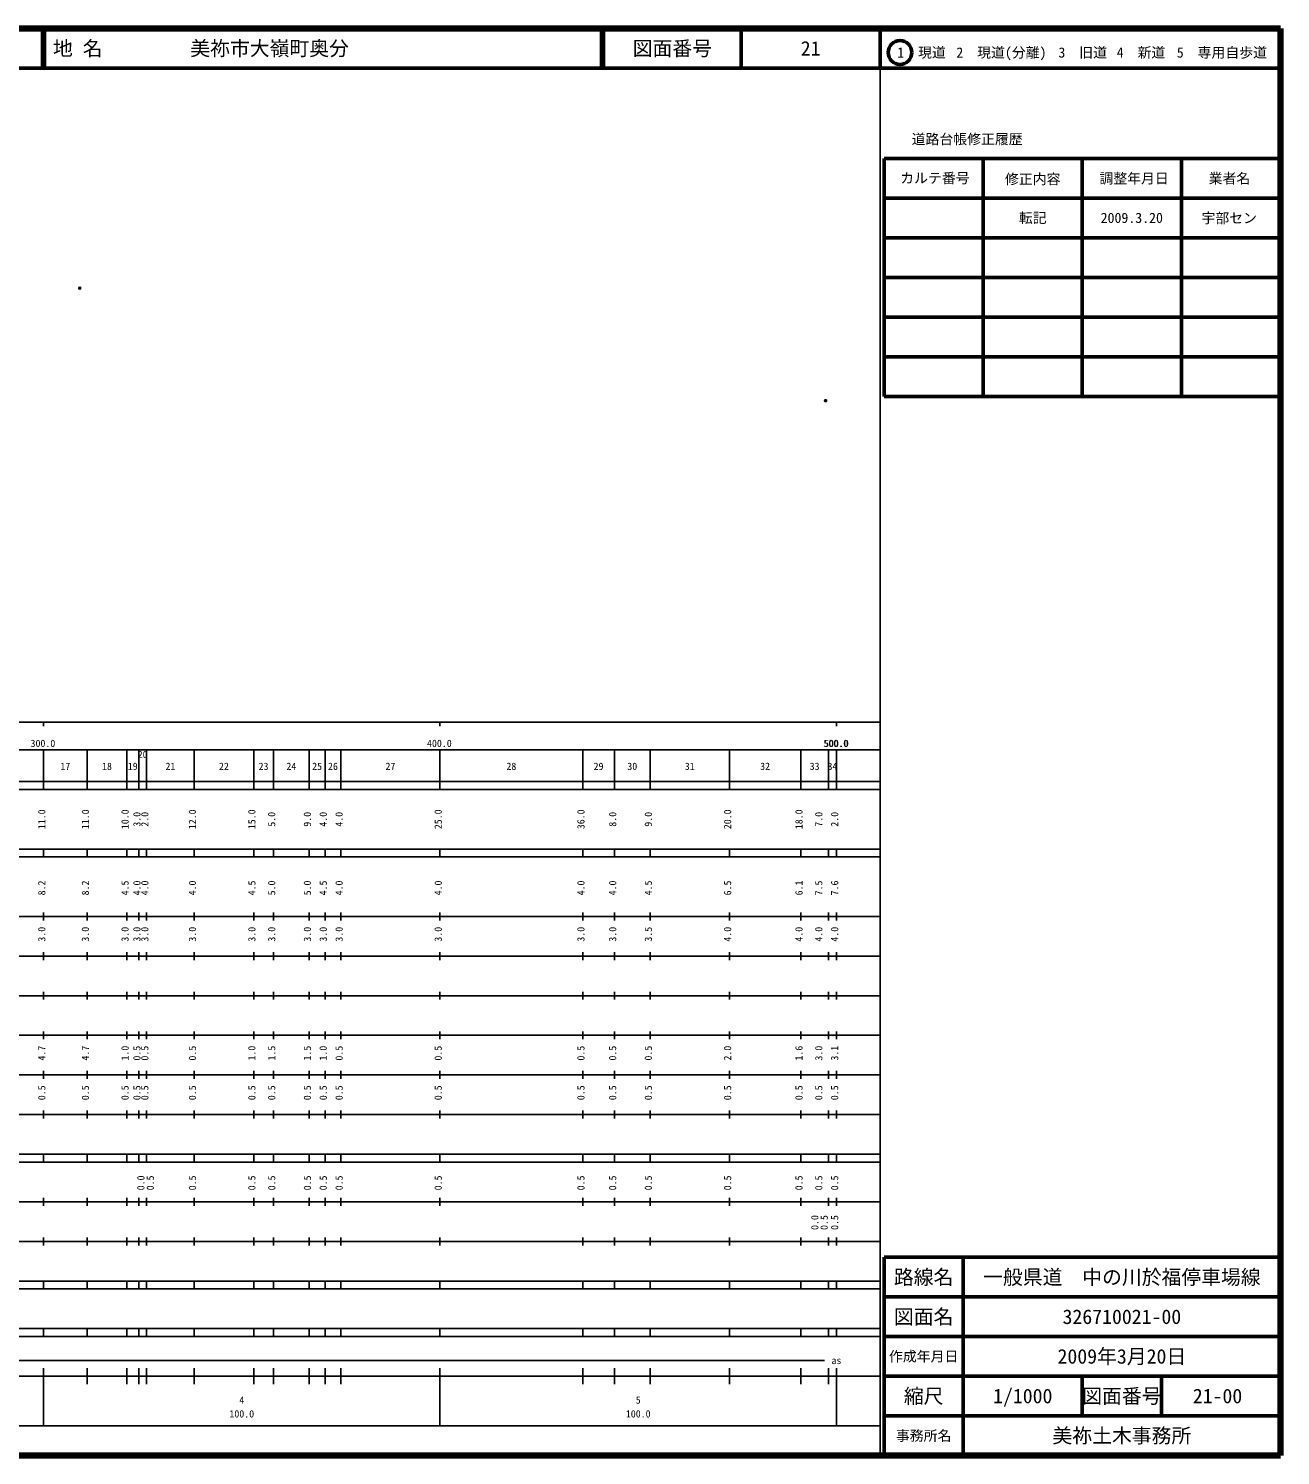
# Model space of a CAD drawing. Units: millimetres on the paper. Extents: x 40 to 680, y 20 to 380.
# Drawn here: x 364.2 to 680, y 20 to 380 of the extents above; entities that cross this region are included whole.
import ezdxf
from ezdxf.enums import TextEntityAlignment as Align

# ---------------------------------------------------------------- set-up
doc = ezdxf.new("R2010")
doc.units = ezdxf.units.MM
doc.header["$PDMODE"] = 32
doc.header["$PDSIZE"] = 0.5
doc.layers.add('M-OTRS', color=6, linetype='Continuous')
doc.layers.add('M-TTL-TXT', color=7, linetype='Continuous')
for name, color, linetype, lineweight in [('M-TTL', 2, 'Continuous', 140), ('M-TTL-BAND', 7, 'Continuous', 25), ('M-TTL-FRAM', 2, 'Continuous', 50), ('M-TTL-LINE', 7, 'Continuous', 50)]:
    doc.layers.add(name, color=color, linetype=linetype, lineweight=lineweight)
doc.styles.add('ＭＳ ゴシック', font='')
doc.styles.get('ＭＳ ゴシック').set_extended_font_data('MS Gothic')

msp = doc.modelspace()

# ---------------------------------------------------------------- linework, layer by layer
at = {"layer": 'M-OTRS'}
for p in [(377.112, 314.486), (565.277, 286.115)]:
    msp.add_point(p, dxfattribs=at)
at = {"layer": 'M-TTL'}
for p, q in [((680, 380), (40, 380)), ((680, 20), (680, 380)), ((40, 20), (680, 20))]:
    msp.add_line(p, q, dxfattribs=at)
at = {"layer": 'M-TTL-BAND'}
for p, q in [((579, 20), (579, 370)), ((40, 205), (579, 205)), ((368, 205), (368, 204)), ((468, 205), (468, 204)), ((568, 205), (568, 204)), ((68, 198), (579, 198)), ((368, 188), (368, 198)), ((379, 188), (379, 198)), ((389, 188), (389, 198)), ((392, 188), (392, 198)), ((394, 188), (394, 198)), ((406, 188), (406, 198)), ((421, 188), (421, 198)), ((426, 188), (426, 198)), ((435, 188), (435, 198)), ((439, 188), (439, 198)), ((443, 188), (443, 198)), ((468, 188), (468, 198)), ((504, 188), (504, 198)), ((512, 188), (512, 198)), ((521, 188), (521, 198)), ((541, 188), (541, 198)), ((559, 188), (559, 198)), ((566, 188), (566, 198)), ((568, 188), (568, 198)), ((40, 190), (579, 190)), ((40, 188), (579, 188)), ((40, 173), (579, 173)), ((368, 171), (368, 173)), ((379, 171), (379, 173)), ((389, 171), (389, 173)), ((392, 171), (392, 173)), ((394, 171), (394, 173)), ((406, 171), (406, 173)), ((421, 171), (421, 173)), ((426, 171), (426, 173)), ((435, 171), (435, 173)), ((439, 171), (439, 173)), ((443, 171), (443, 173)), ((468, 171), (468, 173)), ((504, 171), (504, 173)), ((512, 171), (512, 173)), ((521, 171), (521, 173)), ((541, 171), (541, 173)), ((559, 171), (559, 173)), ((566, 171), (566, 173)), ((568, 171), (568, 173)), ((40, 171), (579, 171)), ((40, 156), (579, 156)), ((368, 155), (368, 157)), ((379, 155), (379, 157)), ((389, 155), (389, 157)), ((392, 155), (392, 157)), ((394, 155), (394, 157)), ((406, 155), (406, 157)), ((421, 155), (421, 157)), ((426, 155), (426, 157)), ((435, 155), (435, 157)), ((439, 155), (439, 157)), ((443, 155), (443, 157)), ((468, 155), (468, 157)), ((504, 155), (504, 157)), ((512, 155), (512, 157)), ((521, 155), (521, 157)), ((541, 155), (541, 157)), ((559, 155), (559, 157)), ((566, 155), (566, 157)), ((568, 155), (568, 157)), ((46, 146), (579, 146)), ((368, 145), (368, 147)), ((379, 145), (379, 147)), ((389, 145), (389, 147)), ((392, 145), (392, 147)), ((394, 145), (394, 147)), ((406, 145), (406, 147)), ((421, 145), (421, 147)), ((426, 145), (426, 147)), ((435, 145), (435, 147)), ((439, 145), (439, 147)), ((443, 145), (443, 147)), ((468, 145), (468, 147)), ((504, 145), (504, 147)), ((512, 145), (512, 147)), ((521, 145), (521, 147)), ((541, 145), (541, 147)), ((559, 145), (559, 147)), ((566, 145), (566, 147)), ((568, 145), (568, 147)), ((368, 135), (368, 137)), ((379, 135), (379, 137)), ((389, 135), (389, 137)), ((392, 135), (392, 137)), ((394, 135), (394, 137)), ((406, 135), (406, 137)), ((421, 135), (421, 137)), ((426, 135), (426, 137)), ((435, 135), (435, 137)), ((439, 135), (439, 137)), ((443, 135), (443, 137)), ((468, 135), (468, 137)), ((504, 135), (504, 137)), ((512, 135), (512, 137)), ((521, 135), (521, 137)), ((541, 135), (541, 137)), ((559, 135), (559, 137)), ((566, 135), (566, 137)), ((568, 135), (568, 137)), ((52, 136), (579, 136)), ((46, 126), (579, 126)), ((368, 125), (368, 127)), ((379, 125), (379, 127)), ((389, 125), (389, 127)), ((392, 125), (392, 127)), ((394, 125), (394, 127)), ((406, 125), (406, 127)), ((421, 125), (421, 127)), ((426, 125), (426, 127)), ((435, 125), (435, 127)), ((439, 125), (439, 127)), ((443, 125), (443, 127)), ((468, 125), (468, 127)), ((504, 125), (504, 127)), ((512, 125), (512, 127)), ((521, 125), (521, 127)), ((541, 125), (541, 127)), ((559, 125), (559, 127)), ((566, 125), (566, 127)), ((568, 125), (568, 127)), ((52, 116), (579, 116)), ((368, 115), (368, 117)), ((379, 115), (379, 117)), ((389, 115), (389, 117)), ((392, 115), (392, 117)), ((394, 115), (394, 117)), ((406, 115), (406, 117)), ((421, 115), (421, 117)), ((426, 115), (426, 117)), ((435, 115), (435, 117)), ((439, 115), (439, 117)), ((443, 115), (443, 117)), ((468, 115), (468, 117)), ((504, 115), (504, 117)), ((512, 115), (512, 117)), ((521, 115), (521, 117)), ((541, 115), (541, 117)), ((559, 115), (559, 117)), ((566, 115), (566, 117)), ((568, 115), (568, 117)), ((46, 106), (579, 106)), ((368, 105), (368, 107)), ((379, 105), (379, 107)), ((389, 105), (389, 107)), ((392, 105), (392, 107)), ((394, 105), (394, 107)), ((406, 105), (406, 107)), ((421, 105), (421, 107)), ((426, 105), (426, 107)), ((435, 105), (435, 107)), ((439, 105), (439, 107)), ((443, 105), (443, 107)), ((468, 105), (468, 107)), ((504, 105), (504, 107)), ((512, 105), (512, 107)), ((521, 105), (521, 107)), ((541, 105), (541, 107)), ((559, 105), (559, 107)), ((566, 105), (566, 107)), ((568, 105), (568, 107)), ((40, 96), (579, 96)), ((40, 94), (579, 94)), ((368, 94), (368, 96)), ((379, 94), (379, 96)), ((389, 94), (389, 96)), ((392, 94), (392, 96)), ((394, 94), (394, 96)), ((406, 94), (406, 96)), ((421, 94), (421, 96)), ((426, 94), (426, 96)), ((435, 94), (435, 96)), ((439, 94), (439, 96)), ((443, 94), (443, 96)), ((468, 94), (468, 96)), ((504, 94), (504, 96)), ((512, 94), (512, 96)), ((521, 94), (521, 96)), ((541, 94), (541, 96)), ((559, 94), (559, 96)), ((566, 94), (566, 96)), ((568, 94), (568, 96)), ((49, 84), (579, 84)), ((368, 83), (368, 85)), ((379, 83), (379, 85)), ((389, 83), (389, 85)), ((392, 83), (392, 85)), ((394, 83), (394, 85)), ((406, 83), (406, 85)), ((421, 83), (421, 85)), ((426, 83), (426, 85)), ((435, 83), (435, 85)), ((439, 83), (439, 85)), ((443, 83), (443, 85)), ((468, 83), (468, 85)), ((504, 83), (504, 85)), ((512, 83), (512, 85)), ((521, 83), (521, 85)), ((541, 83), (541, 85)), ((559, 83), (559, 85)), ((566, 83), (566, 85)), ((568, 83), (568, 85)), ((40, 74), (579, 74)), ((368, 73), (368, 75)), ((379, 73), (379, 75)), ((389, 73), (389, 75)), ((392, 73), (392, 75)), ((394, 73), (394, 75)), ((406, 73), (406, 75)), ((421, 73), (421, 75)), ((426, 73), (426, 75)), ((435, 73), (435, 75)), ((439, 73), (439, 75)), ((443, 73), (443, 75)), ((468, 73), (468, 75)), ((504, 73), (504, 75)), ((512, 73), (512, 75)), ((521, 73), (521, 75)), ((541, 73), (541, 75)), ((559, 73), (559, 75)), ((566, 73), (566, 75)), ((568, 73), (568, 75)), ((40, 64), (579, 64)), ((40, 62), (579, 62)), ((368, 62), (368, 64)), ((379, 62), (379, 64)), ((389, 62), (389, 64)), ((392, 62), (392, 64)), ((394, 62), (394, 64)), ((406, 62), (406, 64)), ((421, 62), (421, 64)), ((426, 62), (426, 64)), ((435, 62), (435, 64)), ((439, 62), (439, 64)), ((443, 62), (443, 64)), ((468, 62), (468, 64)), ((504, 62), (504, 64)), ((512, 62), (512, 64)), ((521, 62), (521, 64)), ((541, 62), (541, 64)), ((559, 62), (559, 64)), ((566, 62), (566, 64)), ((568, 62), (568, 64)), ((40, 52), (579, 52)), ((368, 50), (368, 52)), ((379, 50), (379, 52)), ((389, 50), (389, 52)), ((392, 50), (392, 52)), ((394, 50), (394, 52)), ((406, 50), (406, 52)), ((421, 50), (421, 52)), ((426, 50), (426, 52)), ((435, 50), (435, 52)), ((439, 50), (439, 52)), ((443, 50), (443, 52)), ((468, 50), (468, 52)), ((504, 50), (504, 52)), ((512, 50), (512, 52)), ((521, 50), (521, 52)), ((541, 50), (541, 52)), ((559, 50), (559, 52)), ((566, 50), (566, 52)), ((568, 50), (568, 52)), ((40, 50), (579, 50)), ((71, 44), (565, 44)), ((40, 40), (579, 40)), ((368, 27.5), (368, 42)), ((379, 38), (379, 42)), ((389, 38), (389, 42)), ((392, 38), (392, 42)), ((394, 38), (394, 42)), ((406, 38), (406, 42)), ((421, 38), (421, 42)), ((426, 38), (426, 42)), ((435, 38), (435, 42)), ((439, 38), (439, 42)), ((443, 38), (443, 42)), ((468, 27.5), (468, 42)), ((504, 38), (504, 42)), ((512, 38), (512, 42)), ((521, 38), (521, 42)), ((541, 38), (541, 42)), ((559, 38), (559, 42)), ((566, 38), (566, 42)), ((568, 27.5), (568, 42)), ((68, 27.5), (579, 27.5))]:
    msp.add_line(p, q, dxfattribs=at)
at = {"layer": 'M-TTL-FRAM'}
for p, q in [((580, 347.197), (580, 287.197)), ((580, 347.197), (680, 347.197)), ((580, 287.197), (680, 287.197)), ((680, 70), (580, 70)), ((580, 70), (580, 20))]:
    msp.add_line(p, q, dxfattribs=at)
at = {"layer": 'M-TTL-LINE'}
for p, q in [((367.75, 380), (367.75, 370)), ((368.25, 380), (368.25, 370)), ((508.747, 380), (508.747, 370)), ((509.247, 380), (509.247, 370)), ((543.997, 380), (543.997, 370)), ((579, 380), (579, 370)), ((40, 370), (680, 370)), ((605, 347.197), (605, 287.197)), ((630, 347.197), (630, 287.197)), ((655, 347.197), (655, 287.197)), ((580, 337.197), (680, 337.197)), ((580, 327.197), (680, 327.197)), ((580, 317.197), (680, 317.197)), ((580, 307.197), (680, 307.197)), ((580, 297.197), (680, 297.197)), ((600, 70), (600, 20)), ((680, 60), (580, 60)), ((680, 50), (580, 50)), ((680, 40), (580, 40)), ((630, 40), (630, 30)), ((650, 40), (650, 30)), ((680, 30), (580, 30))]:
    msp.add_line(p, q, dxfattribs=at)
msp.add_circle((584.031, 373.958), 3, dxfattribs=at)

# ---------------------------------------------------------------- texts
at = {"layer": 'M-TTL-BAND', "style": 'ＭＳ ゴシック'}
for s, p in [('300.0', (367.844, 198.195)), ('400.0', (467.844, 198.195)), ('500.0', (567.844, 198.195)), ('500.0', (568, 198.195)), ('17', (373.5, 192.405)), ('18', (384, 192.405)), ('19', (390.5, 192.405)), ('20', (393, 195.405)), ('21', (400, 192.405)), ('22', (413.5, 192.405)), ('23', (423.5, 192.405)), ('24', (430.5, 192.405)), ('25', (437, 192.405)), ('26', (441, 192.405)), ('27', (455.5, 192.405)), ('28', (486, 192.405)), ('29', (508, 192.405)), ('30', (516.5, 192.405)), ('31', (531, 192.405)), ('32', (550, 192.405)), ('33', (562.5, 192.405)), ('34', (567, 192.405)), ('as', (568, 42.5)), ('4', (418, 32.523)), ('5', (518, 32.523)), ('100.0', (418, 29.033)), ('100.0', (518, 29.033))]:
    msp.add_text(s, height=1.833, dxfattribs=at).set_placement(p, align=Align.BOTTOM_CENTER)
for s, p in [('11.0', (369, 180.5)), ('11.0', (380, 180.5)), ('10.0', (390, 180.5)), ('3.0', (393, 180.5)), ('2.0', (395, 180.5)), ('12.0', (407, 180.5)), ('15.0', (422, 180.5)), ('5.0', (427, 180.5)), ('9.0', (436, 180.5)), ('4.0', (440, 180.5)), ('4.0', (444, 180.5)), ('25.0', (469, 180.5)), ('36.0', (505, 180.5)), ('8.0', (513, 180.5)), ('9.0', (522, 180.5)), ('20.0', (542, 180.5)), ('18.0', (560, 180.5)), ('7.0', (565, 180.5)), ('2.0', (569, 180.5)), ('8.2', (369, 163.174)), ('8.2', (380, 163.174)), ('4.5', (390, 163.174)), ('4.0', (393, 163.174)), ('4.0', (395, 163.174)), ('4.0', (407, 163.174)), ('4.5', (422, 163.174)), ('5.0', (427, 163.174)), ('5.0', (436, 163.174)), ('4.5', (440, 163.174)), ('4.0', (444, 163.174)), ('4.0', (469, 163.174)), ('4.0', (505, 163.174)), ('4.0', (513, 163.174)), ('4.5', (522, 163.174)), ('6.5', (542, 163.174)), ('6.1', (560, 163.174)), ('7.5', (565, 163.174)), ('7.6', (569, 163.174)), ('3.0', (369, 151.5)), ('3.0', (380, 151.5)), ('3.0', (390, 151.5)), ('3.0', (393, 151.5)), ('3.0', (395, 151.5)), ('3.0', (407, 151.5)), ('3.0', (422, 151.5)), ('3.0', (427, 151.5)), ('3.0', (436, 151.5)), ('3.0', (440, 151.5)), ('3.0', (444, 151.5)), ('3.0', (469, 151.5)), ('3.0', (505, 151.5)), ('3.0', (513, 151.5)), ('3.5', (522, 151.5)), ('4.0', (542, 151.5)), ('4.0', (560, 151.5)), ('4.0', (565, 151.5)), ('4.0', (569, 151.5)), ('4.7', (369, 121.5)), ('4.7', (380, 121.5)), ('1.0', (390, 121.5)), ('0.5', (393, 121.5)), ('0.5', (395, 121.5)), ('0.5', (407, 121.5)), ('1.0', (422, 121.5)), ('1.5', (427, 121.5)), ('1.5', (436, 121.5)), ('1.0', (440, 121.5)), ('0.5', (444, 121.5)), ('0.5', (469, 121.5)), ('0.5', (505, 121.5)), ('0.5', (513, 121.5)), ('0.5', (522, 121.5)), ('2.0', (542, 121.5)), ('1.6', (560, 121.5)), ('3.0', (565, 121.5)), ('3.1', (569, 121.5)), ('0.5', (369, 111.5)), ('0.5', (380, 111.5)), ('0.5', (390, 111.5)), ('0.5', (393, 111.5)), ('0.5', (395, 111.5)), ('0.5', (407, 111.5)), ('0.5', (422, 111.5)), ('0.5', (427, 111.5)), ('0.5', (436, 111.5)), ('0.5', (440, 111.5)), ('0.5', (444, 111.5)), ('0.5', (469, 111.5)), ('0.5', (505, 111.5)), ('0.5', (513, 111.5)), ('0.5', (522, 111.5)), ('0.5', (542, 111.5)), ('0.5', (560, 111.5)), ('0.5', (565, 111.5)), ('0.5', (569, 111.5)), ('0.0', (394, 88.764)), ('0.5', (396.37, 88.764)), ('0.5', (407, 88.764)), ('0.5', (422, 88.764)), ('0.5', (427, 88.764)), ('0.5', (436, 88.764)), ('0.5', (440, 88.764)), ('0.5', (444, 88.764)), ('0.5', (469, 88.764)), ('0.5', (505, 88.764)), ('0.5', (513, 88.764)), ('0.5', (522, 88.764)), ('0.5', (542, 88.764)), ('0.5', (560, 88.764)), ('0.5', (565, 88.764)), ('0.5', (569, 88.764)), ('0.0', (564, 78.764)), ('0.5', (566.37, 78.764)), ('0.5', (569, 78.764))]:
    msp.add_text(s, height=1.833, rotation=90, dxfattribs=at).set_placement(p, align=Align.BOTTOM_CENTER)
at = {"layer": 'M-TTL-TXT', "style": 'ＭＳ ゴシック'}
for s, p in [('地 名', (370.38, 375)), ('美祢市大嶺町奥分', (405.024, 375))]:
    msp.add_text(s, height=3.666, dxfattribs=at).set_placement(p, align=Align.MIDDLE_LEFT)
for s, height, p in [('図面番号', 3.666, (526.622, 375)), ('21', 3.666, (561.497, 375)), ('1\u3000現道', 2.566, (589.448, 373.958)), ('2\u3000現道(分離)', 2.566, (609.619, 373.958)), ('3\u3000旧道', 2.566, (630.121, 373.958)), ('4\u3000新道', 2.566, (644.824, 373.958)), ('5\u3000専用自歩道', 2.566, (665.228, 373.958)), ('道路台帳修正履歴', 2.566, (600.968, 352.113)), ('カルテ番号', 2.566, (592.839, 342.277)), ('修正内容', 2.566, (617.509, 342.023)), ('調整年月日', 2.566, (643.089, 342.197)), ('業者名', 2.566, (667.134, 342.197)), ('転記', 2.566, (617.5, 332.245)), ('2009.3.20', 2.566, (642.5, 332.245)), ('宇部セン', 2.566, (667.077, 332.189)), ('路線名', 3.666, (590, 65)), ('路線名', 3.666, (590, 65)), ('一般県道\u3000中の川於福停車場線', 3.666, (640, 65)), ('図面名', 3.666, (590, 55)), ('図面名', 3.666, (590, 55)), ('326710021-00', 3.666, (640, 55)), ('2009年3月20日', 3.666, (640, 45)), ('作成年月日', 2.566, (590, 45)), ('作成年月日', 2.566, (590, 45)), ('縮尺', 3.666, (590, 35)), ('縮尺', 3.666, (590, 35)), ('1/1000', 3.666, (615, 35)), ('図面番号', 3.666, (640, 35)), ('図面番号', 3.666, (640, 35)), ('21-00', 3.666, (664.125, 35)), ('事務所名', 2.566, (590, 25)), ('事務所名', 2.566, (590, 25)), ('美祢土木事務所', 3.666, (640, 25))]:
    msp.add_text(s, height=height, dxfattribs=at).set_placement(p, align=Align.MIDDLE_CENTER)

doc.saveas('drawing.dxf')
